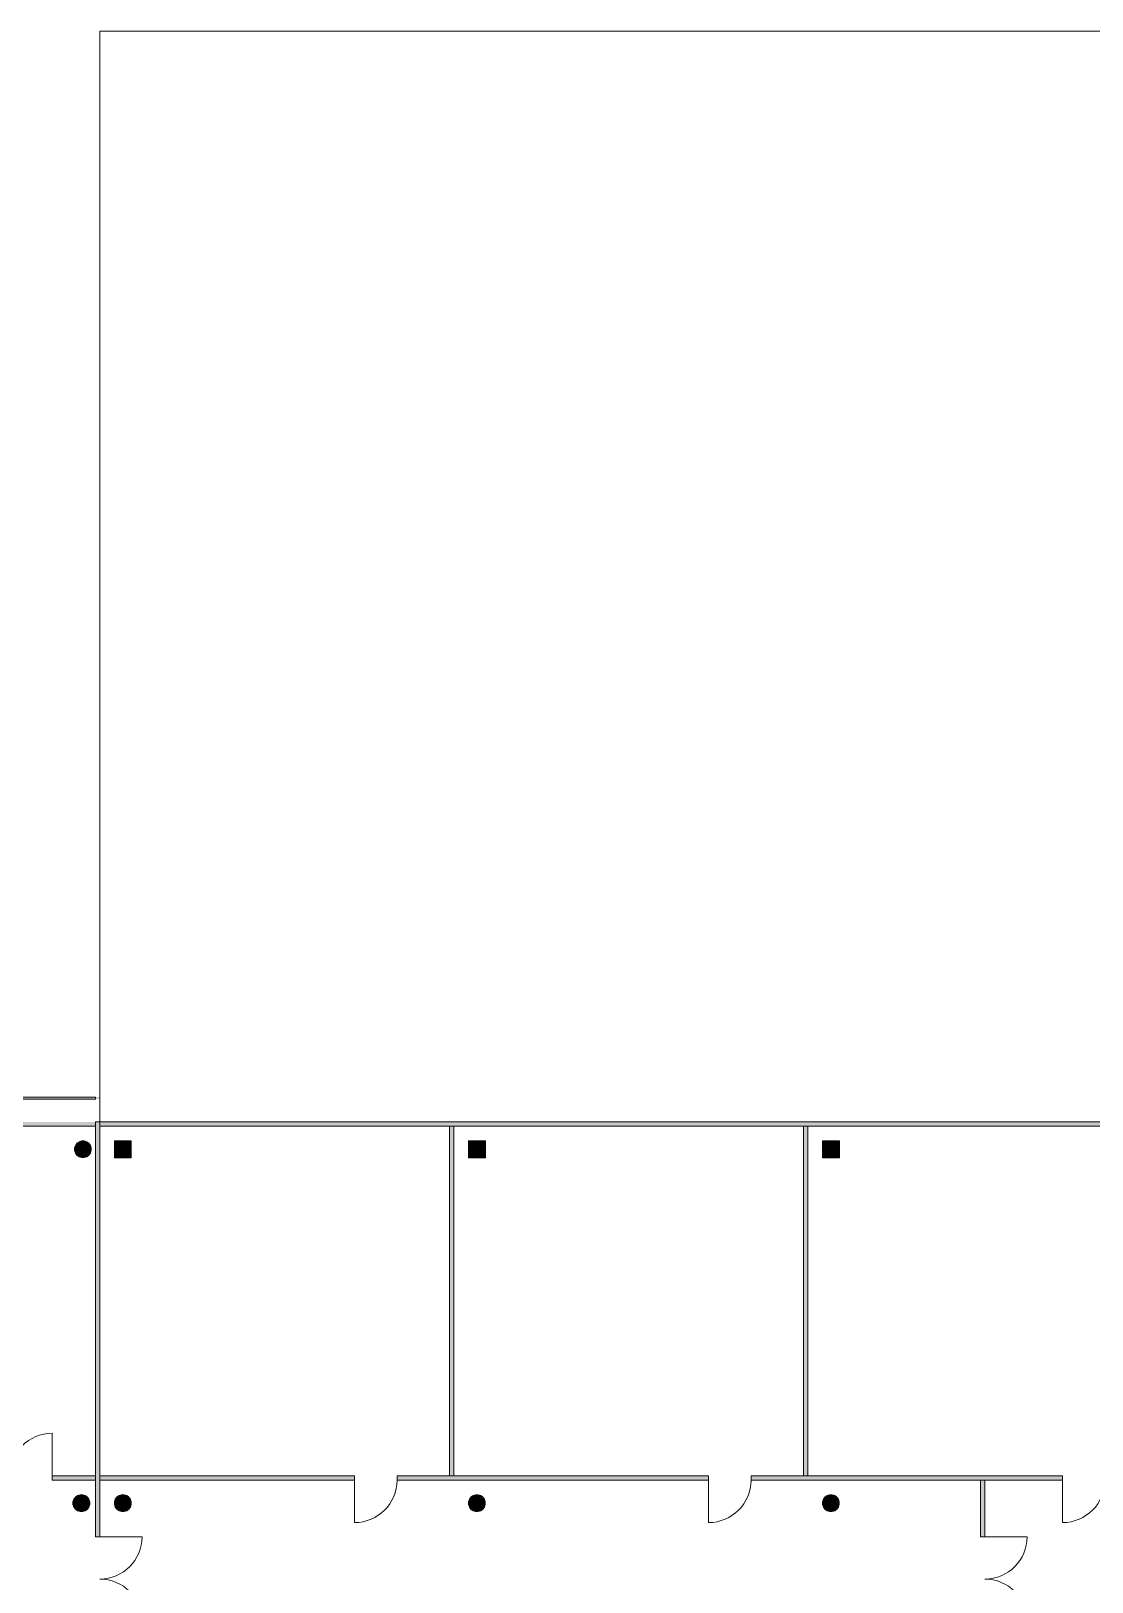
# Model space of a CAD drawing. Header units: inches. Extents: x 33931 to 204452, y 8264 to 159539.
# Drawn here: x 109221 to 134395, y 65844 to 102654 of the extents above; entities that cross this region are included whole.
import ezdxf

# ---------------------------------------------------------------- set-up
doc = ezdxf.new("R2010")
doc.units = ezdxf.units.IN
doc.header["$LTSCALE"] = 200
doc.header["$MEASUREMENT"] = 0
for name, pattern in [('AUSGEZOGEN', [0]), ('Standardmuster', [0]), ('Volllinie', [0])]:
    doc.linetypes.add(name, pattern=pattern)
doc.layers.add('Grundebene', color=7, linetype='Continuous')

# ---------------------------------------------------------------- blocks, each defined once
blk = doc.blocks.new('COMPLEXOBJECT_13-3466')
at = {"layer": 'Grundebene', "color": 18, "linetype": 'AUSGEZOGEN', "lineweight": 13, "true_color": 0x000000}
for points in [[(110750.957615, 76763.75), (110750.957615, 66918.75), (110850.957615, 66918.75), (110850.957615, 76763.75), (110750.957615, 76763.75)], [(110750.957615, 64908.75), (110750.957615, 54918.75), (110850.957615, 54918.75), (110850.957615, 64908.75), (110750.957615, 64908.75)], [(110850.957615, 47863.75), (110850.957615, 52908.75), (110750.957615, 52908.75), (110750.957615, 47863.75), (110850.957615, 47863.75)]]:
    blk.add_lwpolyline(points, dxfattribs=at)
blk = doc.blocks.new('COMPLEXOBJECT_19-348A')
at = {"layer": 'Grundebene', "color": 18, "linetype": 'AUSGEZOGEN', "lineweight": 13, "true_color": 0x000000}
for points in [[(110850.957615, 68263.75), (116895.957615, 68263.75), (116895.957615, 68363.75), (110850.957615, 68363.75), (110850.957615, 68263.75)], [(117905.957615, 68263.75), (125295.957615, 68263.75), (125295.957615, 68363.75), (117905.957615, 68363.75), (117905.957615, 68263.75)], [(126305.957615, 68263.75), (133695.957615, 68263.75), (133695.957615, 68363.75), (126305.957615, 68363.75), (126305.957615, 68263.75)], [(137295.957615, 68363.75), (134705.957615, 68363.75), (134705.957615, 68263.75), (137295.957615, 68263.75), (137295.957615, 68363.75)], [(138305.957615, 68263.75), (144350.957615, 68263.75), (144350.957615, 68363.75), (138305.957615, 68363.75), (138305.957615, 68263.75)]]:
    blk.add_lwpolyline(points, dxfattribs=at)
blk = doc.blocks.new('COMPLEXOBJECT_33-34D5')
at = {"layer": 'Grundebene', "color": 18, "linetype": 'AUSGEZOGEN', "lineweight": 13, "true_color": 0x000000}
for points in [[(108715.957615, 68363.75), (102670.957615, 68363.75), (102670.957615, 68263.75), (108715.957615, 68263.75), (108715.957615, 68363.75)], [(110750.957615, 68363.75), (109725.957615, 68363.75), (109725.957615, 68263.75), (110750.957615, 68263.75), (110750.957615, 68363.75)]]:
    blk.add_lwpolyline(points, dxfattribs=at)
blk = doc.blocks.new('COMPLEXOBJECT_66-35A4')
at = {"layer": 'Grundebene', "color": 18, "linetype": 'AUSGEZOGEN', "lineweight": 13, "true_color": 0x000000}
for points in [[(131750.957615, 68263.75), (131750.957615, 66918.77452), (131850.957615, 66918.77452), (131850.957615, 68263.75), (131750.957615, 68263.75)], [(131850.957615, 64763.75), (131850.957615, 64908.77452), (131750.957615, 64908.77452), (131750.957615, 64763.75), (131850.957615, 64763.75)]]:
    blk.add_lwpolyline(points, dxfattribs=at)
blk = doc.blocks.new('door-52C8')
at = {"layer": 'Grundebene', "color": 18, "linetype": 'Standardmuster', "lineweight": 13, "true_color": 0x000000}
blk.add_line((133695.957615, 68263.75), (133695.957615, 67253.75), dxfattribs=at)
blk.add_arc((133695.957615, 68263.75), 1010, 270, 0, dxfattribs=at)
blk = doc.blocks.new('door-52D0')
at = {"layer": 'Grundebene', "color": 18, "linetype": 'Standardmuster', "lineweight": 13, "true_color": 0x000000}
blk.add_line((125295.957615, 68263.75), (125295.957615, 67253.75), dxfattribs=at)
blk.add_arc((125295.957615, 68263.75), 1010, 270, 0, dxfattribs=at)
blk = doc.blocks.new('door-52D8')
at = {"layer": 'Grundebene', "color": 18, "linetype": 'Standardmuster', "lineweight": 13, "true_color": 0x000000}
blk.add_line((116895.957615, 68263.75), (116895.957615, 67253.75), dxfattribs=at)
blk.add_arc((116895.957615, 68263.75), 1010, 270, 0, dxfattribs=at)
blk = doc.blocks.new('door-52EC')
at = {"layer": 'Grundebene', "color": 18, "linetype": 'Standardmuster', "lineweight": 13, "true_color": 0x000000}
for p, q in [((131850.957615, 66918.77452), (132855.957615, 66918.77452)), ((131850.957615, 64908.77452), (132855.957615, 64908.77452))]:
    blk.add_line(p, q, dxfattribs=at)
for centre, start, end in [((131850.957615, 66918.77452), 270, 0), ((131850.957615, 64908.77452), 0, 90)]:
    blk.add_arc(centre, 1005, start, end, dxfattribs=at)
blk = doc.blocks.new('door-5343')
at = {"layer": 'Grundebene', "color": 18, "linetype": 'Standardmuster', "lineweight": 13, "true_color": 0x000000}
for p, q in [((110850.957615, 66918.75), (111855.957615, 66918.75)), ((110850.957615, 64908.75), (111855.957615, 64908.75))]:
    blk.add_line(p, q, dxfattribs=at)
for centre, start, end in [((110850.957615, 66918.75), 270, 360), ((110850.957615, 64908.75), 360, 90)]:
    blk.add_arc(centre, 1005, start, end, dxfattribs=at)
blk = doc.blocks.new('door-5395')
at = {"layer": 'Grundebene', "color": 18, "linetype": 'Standardmuster', "lineweight": 13, "true_color": 0x000000}
blk.add_line((109725.957615, 68363.75), (109725.957615, 69373.75), dxfattribs=at)
blk.add_arc((109725.957615, 68363.75), 1010, 90, 180, dxfattribs=at)

msp = doc.modelspace()

# ---------------------------------------------------------------- hatches: boundary and pattern name
at = {"layer": 'Grundebene', "true_color": 0x000000, "transparency": 33554687}
for points in [[(110750.957615, 77303.75), (103330.957615, 77303.75), (103330.957615, 77353.75), (110750.957615, 77353.75)], [(110850.957615, 77303.75), (103430.957615, 77303.75), (103430.957615, 77353.75), (110850.957615, 77353.75)], [(105020.957615, 76763.75), (110750.957615, 76763.75), (110750.957615, 76663.75), (105020.957615, 76663.75)], [(110750.957615, 66918.75), (110750.957615, 76763.75), (110850.957615, 76763.75), (110850.957615, 66918.75)], [(110750.957615, 66918.75), (110750.957615, 76763.75), (110850.957615, 76763.75), (110850.957615, 66918.75)], [(131395.517269, 76763.75), (131395.517269, 76663.75), (110850.957615, 76663.75), (110850.957615, 76763.75)], [(110850.957615, 76763.75), (136050.957615, 76763.75), (136050.957615, 76663.75), (110850.957615, 76663.75)], [(119150.957615, 68363.75), (119150.957615, 76663.75), (119250.957615, 76663.75), (119250.957615, 68363.75)], [(119150.957615, 68363.75), (119150.957615, 76663.75), (119250.957615, 76663.75), (119250.957615, 68363.75)], [(127550.957615, 68363.75), (127550.957615, 76663.75), (127650.957615, 76663.75), (127650.957615, 68363.75)], [(127550.957615, 68363.75), (127550.957615, 76663.75), (127650.957615, 76663.75), (127650.957615, 68363.75)], [(110420.957615, 76312.92448), (110484.049885, 76312.92448), (110544.054205, 76293.42789), (110595.096925, 76256.34318), (110632.181635, 76205.30046), (110651.678225, 76145.29614), (110651.678225, 76082.20386), (110632.181635, 76022.19955), (110595.096925, 75971.15682), (110544.054205, 75934.07211), (110484.049885, 75914.57553), (110420.957615, 75914.57553), (110360.953295, 75934.07211), (110309.910575, 75971.15682), (110272.825865, 76022.19955), (110253.329275, 76082.20386), (110253.329275, 76145.29614), (110272.825865, 76205.30046), (110309.910575, 76256.34318), (110360.953295, 76293.42789)], [(110420.957615, 76312.92448), (110484.049885, 76312.92448), (110544.054205, 76293.42789), (110595.096925, 76256.34318), (110632.181635, 76205.30046), (110651.678225, 76145.29614), (110651.678225, 76082.20386), (110632.181635, 76022.19955), (110595.096925, 75971.15682), (110544.054205, 75934.07211), (110484.049885, 75914.57553), (110420.957615, 75914.57553), (110360.953295, 75934.07211), (110309.910575, 75971.15682), (110272.825865, 76022.19955), (110253.329275, 76082.20386), (110253.329275, 76145.29614), (110272.825865, 76205.30046), (110309.910575, 76256.34318), (110360.953295, 76293.42789)], [(111600.957615, 75913.75), (111200.957615, 75913.75), (111200.957615, 76313.75), (111600.957615, 76313.75)], [(111600.957615, 75913.75), (111200.957615, 75913.75), (111200.957615, 76313.75), (111600.957615, 76313.75)], [(120000.957615, 75913.75), (119600.957615, 75913.75), (119600.957615, 76313.75), (120000.957615, 76313.75)], [(120000.957615, 75913.75), (119600.957615, 75913.75), (119600.957615, 76313.75), (120000.957615, 76313.75)], [(128400.957615, 75913.75), (128000.957615, 75913.75), (128000.957615, 76313.75), (128400.957615, 76313.75)], [(128400.957615, 75913.75), (128000.957615, 75913.75), (128000.957615, 76313.75), (128400.957615, 76313.75)], [(109725.957615, 68363.75), (110750.957615, 68363.75), (110750.957615, 68263.75), (109725.957615, 68263.75)], [(109725.957615, 68363.75), (110750.957615, 68363.75), (110750.957615, 68263.75), (109725.957615, 68263.75)], [(116895.957615, 68263.75), (110850.957615, 68263.75), (110850.957615, 68363.75), (116895.957615, 68363.75)], [(116895.957615, 68263.75), (110850.957615, 68263.75), (110850.957615, 68363.75), (116895.957615, 68363.75)], [(125295.957615, 68263.75), (117905.957615, 68263.75), (117905.957615, 68363.75), (125295.957615, 68363.75)], [(125295.957615, 68263.75), (117905.957615, 68263.75), (117905.957615, 68363.75), (125295.957615, 68363.75)], [(131395.517269, 68363.75), (131395.517269, 68263.75), (126305.957615, 68263.75), (126305.957615, 68363.75)], [(133695.957615, 68263.75), (126305.957615, 68263.75), (126305.957615, 68363.75), (133695.957615, 68363.75)], [(131750.957615, 66918.77452), (131750.957615, 68263.75), (131850.957615, 68263.75), (131850.957615, 66918.77452)], [(110384.411475, 67912.92448), (110447.503755, 67912.92448), (110507.508065, 67893.42789), (110558.550795, 67856.34318), (110595.635505, 67805.30046), (110615.132085, 67745.29614), (110615.132085, 67682.20386), (110595.635505, 67622.19955), (110558.550795, 67571.15682), (110507.508065, 67534.07211), (110447.503755, 67514.57553), (110384.411475, 67514.57553), (110324.407155, 67534.07211), (110273.364435, 67571.15682), (110236.279725, 67622.19955), (110216.783135, 67682.20386), (110216.783135, 67745.29614), (110236.279725, 67805.30046), (110273.364435, 67856.34318), (110324.407155, 67893.42789)], [(110384.411475, 67912.92448), (110447.503755, 67912.92448), (110507.508065, 67893.42789), (110558.550795, 67856.34318), (110595.635505, 67805.30046), (110615.132085, 67745.29614), (110615.132085, 67682.20386), (110595.635505, 67622.19955), (110558.550795, 67571.15682), (110507.508065, 67534.07211), (110447.503755, 67514.57553), (110384.411475, 67514.57553), (110324.407155, 67534.07211), (110273.364435, 67571.15682), (110236.279725, 67622.19955), (110216.783135, 67682.20386), (110216.783135, 67745.29614), (110236.279725, 67805.30046), (110273.364435, 67856.34318), (110324.407155, 67893.42789)], [(111369.411475, 67912.92448), (111432.503755, 67912.92448), (111492.508065, 67893.42789), (111543.550795, 67856.34318), (111580.635505, 67805.30046), (111600.132085, 67745.29614), (111600.132085, 67682.20386), (111580.635505, 67622.19955), (111543.550795, 67571.15682), (111492.508065, 67534.07211), (111432.503755, 67514.57553), (111369.411475, 67514.57553), (111309.407155, 67534.07211), (111258.364435, 67571.15682), (111221.279725, 67622.19955), (111201.783135, 67682.20386), (111201.783135, 67745.29614), (111221.279725, 67805.30046), (111258.364435, 67856.34318), (111309.407155, 67893.42789)], [(111369.411475, 67912.92448), (111432.503755, 67912.92448), (111492.508065, 67893.42789), (111543.550795, 67856.34318), (111580.635505, 67805.30046), (111600.132085, 67745.29614), (111600.132085, 67682.20386), (111580.635505, 67622.19955), (111543.550795, 67571.15682), (111492.508065, 67534.07211), (111432.503755, 67514.57553), (111369.411475, 67514.57553), (111309.407155, 67534.07211), (111258.364435, 67571.15682), (111221.279725, 67622.19955), (111201.783135, 67682.20386), (111201.783135, 67745.29614), (111221.279725, 67805.30046), (111258.364435, 67856.34318), (111309.407155, 67893.42789)], [(119769.411475, 67912.92448), (119832.503755, 67912.92448), (119892.508065, 67893.42789), (119943.550795, 67856.34318), (119980.635505, 67805.30046), (120000.132085, 67745.29614), (120000.132085, 67682.20386), (119980.635505, 67622.19955), (119943.550795, 67571.15682), (119892.508065, 67534.07211), (119832.503755, 67514.57553), (119769.411475, 67514.57553), (119709.407155, 67534.07211), (119658.364435, 67571.15682), (119621.279725, 67622.19955), (119601.783135, 67682.20386), (119601.783135, 67745.29614), (119621.279725, 67805.30046), (119658.364435, 67856.34318), (119709.407155, 67893.42789)], [(119769.411475, 67912.92448), (119832.503755, 67912.92448), (119892.508065, 67893.42789), (119943.550795, 67856.34318), (119980.635505, 67805.30046), (120000.132085, 67745.29614), (120000.132085, 67682.20386), (119980.635505, 67622.19955), (119943.550795, 67571.15682), (119892.508065, 67534.07211), (119832.503755, 67514.57553), (119769.411475, 67514.57553), (119709.407155, 67534.07211), (119658.364435, 67571.15682), (119621.279725, 67622.19955), (119601.783135, 67682.20386), (119601.783135, 67745.29614), (119621.279725, 67805.30046), (119658.364435, 67856.34318), (119709.407155, 67893.42789)], [(128169.411475, 67912.92448), (128232.503755, 67912.92448), (128292.508065, 67893.42789), (128343.550795, 67856.34318), (128380.635505, 67805.30046), (128400.132085, 67745.29614), (128400.132085, 67682.20386), (128380.635505, 67622.19955), (128343.550795, 67571.15682), (128292.508065, 67534.07211), (128232.503755, 67514.57553), (128169.411475, 67514.57553), (128109.407155, 67534.07211), (128058.364435, 67571.15682), (128021.279725, 67622.19955), (128001.783135, 67682.20386), (128001.783135, 67745.29614), (128021.279725, 67805.30046), (128058.364435, 67856.34318), (128109.407155, 67893.42789)], [(128169.411475, 67912.92448), (128232.503755, 67912.92448), (128292.508065, 67893.42789), (128343.550795, 67856.34318), (128380.635505, 67805.30046), (128400.132085, 67745.29614), (128400.132085, 67682.20386), (128380.635505, 67622.19955), (128343.550795, 67571.15682), (128292.508065, 67534.07211), (128232.503755, 67514.57553), (128169.411475, 67514.57553), (128109.407155, 67534.07211), (128058.364435, 67571.15682), (128021.279725, 67622.19955), (128001.783135, 67682.20386), (128001.783135, 67745.29614), (128021.279725, 67805.30046), (128058.364435, 67856.34318), (128109.407155, 67893.42789)]]:
    msp.add_hatch(color=18, dxfattribs=at).paths.add_polyline_path(points, flags=0)

# ---------------------------------------------------------------- linework, layer by layer
at = {"layer": 'Grundebene', "color": 18, "linetype": 'Volllinie', "lineweight": 9, "true_color": 0x000000}
for p, q in [((135950.957615, 102653.75), (110850.957615, 102653.75)), ((110850.957615, 102653.75), (110850.957615, 77353.75))]:
    msp.add_line(p, q, dxfattribs=at)
at = {"layer": 'Grundebene', "color": 18, "linetype": 'AUSGEZOGEN', "lineweight": 13, "true_color": 0x000000}
for p, q in [((103330.957615, 77303.75), (110750.957615, 77303.75)), ((103330.957615, 77303.75), (110750.957615, 77303.75)), ((110850.957615, 66918.75), (110850.957615, 77353.75)), ((105020.957615, 76663.75), (110750.957615, 76663.75)), ((105020.957615, 76663.75), (110750.957615, 76663.75)), ((110750.957615, 76763.75), (110750.957615, 66918.75)), ((110850.957615, 76763.75), (110750.957615, 76763.75)), ((110750.957615, 76763.75), (110750.957615, 66918.75)), ((110850.957615, 76763.75), (110750.957615, 76763.75)), ((110850.957615, 68363.75), (110850.957615, 76763.75)), ((110850.957615, 76763.75), (110850.957615, 76663.75)), ((119250.957615, 76763.75), (110850.957615, 76763.75)), ((110850.957615, 68363.75), (110850.957615, 76763.75)), ((110850.957615, 76763.75), (110850.957615, 76663.75)), ((119250.957615, 76763.75), (110850.957615, 76763.75)), ((110850.957615, 76663.75), (119250.957615, 76663.75)), ((110850.957615, 76663.75), (119250.957615, 76663.75)), ((119250.957615, 76663.75), (119150.957615, 76663.75)), ((119150.957615, 76663.75), (119150.957615, 68363.75)), ((119250.957615, 76663.75), (119150.957615, 76663.75)), ((119150.957615, 76663.75), (119150.957615, 68363.75)), ((131395.517269, 76763.75), (119250.957615, 76763.75)), ((136050.957615, 76763.75), (119250.957615, 76763.75)), ((119250.957615, 68363.75), (119250.957615, 76663.75)), ((119250.957615, 76663.75), (131395.517269, 76663.75)), ((119250.957615, 68363.75), (119250.957615, 76663.75)), ((119250.957615, 76663.75), (136050.957615, 76663.75)), ((127650.957615, 76663.75), (127550.957615, 76663.75)), ((127550.957615, 76663.75), (127550.957615, 68363.75)), ((127650.957615, 76663.75), (127550.957615, 76663.75)), ((127550.957615, 76663.75), (127550.957615, 68363.75)), ((127650.957615, 68363.75), (127650.957615, 76663.75)), ((127650.957615, 68363.75), (127650.957615, 76663.75)), ((110272.825865, 76205.30046), (110253.329275, 76145.29614)), ((110272.825865, 76205.30046), (110253.329275, 76145.29614)), ((110309.910575, 76256.34318), (110272.825865, 76205.30046)), ((110309.910575, 76256.34318), (110272.825865, 76205.30046)), ((110360.953295, 76293.42789), (110309.910575, 76256.34318)), ((110360.953295, 76293.42789), (110309.910575, 76256.34318)), ((110420.957615, 76312.92448), (110360.953295, 76293.42789)), ((110420.957615, 76312.92448), (110360.953295, 76293.42789)), ((110484.049885, 76312.92448), (110420.957615, 76312.92448)), ((110484.049885, 76312.92448), (110420.957615, 76312.92448)), ((110544.054205, 76293.42789), (110484.049885, 76312.92448)), ((110544.054205, 76293.42789), (110484.049885, 76312.92448)), ((110595.096925, 76256.34318), (110544.054205, 76293.42789)), ((110595.096925, 76256.34318), (110544.054205, 76293.42789)), ((110632.181635, 76205.30046), (110595.096925, 76256.34318)), ((110632.181635, 76205.30046), (110595.096925, 76256.34318)), ((110651.678225, 76145.29614), (110632.181635, 76205.30046)), ((110651.678225, 76145.29614), (110632.181635, 76205.30046)), ((111200.957615, 76313.75), (111200.957615, 75913.75)), ((111600.957615, 76313.75), (111200.957615, 76313.75)), ((111200.957615, 76313.75), (111200.957615, 75913.75)), ((111600.957615, 76313.75), (111200.957615, 76313.75)), ((111600.957615, 75913.75), (111600.957615, 76313.75)), ((111600.957615, 75913.75), (111600.957615, 76313.75)), ((119600.957615, 76313.75), (119600.957615, 75913.75)), ((120000.957615, 76313.75), (119600.957615, 76313.75)), ((119600.957615, 76313.75), (119600.957615, 75913.75)), ((120000.957615, 76313.75), (119600.957615, 76313.75)), ((120000.957615, 75913.75), (120000.957615, 76313.75)), ((120000.957615, 75913.75), (120000.957615, 76313.75)), ((128400.957615, 76313.75), (128000.957615, 76313.75)), ((128000.957615, 76313.75), (128000.957615, 75913.75)), ((128400.957615, 76313.75), (128000.957615, 76313.75)), ((128000.957615, 76313.75), (128000.957615, 75913.75)), ((128400.957615, 75913.75), (128400.957615, 76313.75)), ((128400.957615, 75913.75), (128400.957615, 76313.75)), ((110253.329275, 76145.29614), (110253.329275, 76082.20386)), ((110253.329275, 76145.29614), (110253.329275, 76082.20386)), ((110253.329275, 76082.20386), (110272.825865, 76022.19955)), ((110253.329275, 76082.20386), (110272.825865, 76022.19955)), ((110272.825865, 76022.19955), (110309.910575, 75971.15682)), ((110272.825865, 76022.19955), (110309.910575, 75971.15682)), ((110309.910575, 75971.15682), (110360.953295, 75934.07211)), ((110309.910575, 75971.15682), (110360.953295, 75934.07211)), ((110360.953295, 75934.07211), (110420.957615, 75914.57553)), ((110360.953295, 75934.07211), (110420.957615, 75914.57553)), ((110420.957615, 75914.57553), (110484.049885, 75914.57553)), ((110420.957615, 75914.57553), (110484.049885, 75914.57553)), ((110484.049885, 75914.57553), (110544.054205, 75934.07211)), ((110484.049885, 75914.57553), (110544.054205, 75934.07211)), ((110544.054205, 75934.07211), (110595.096925, 75971.15682)), ((110544.054205, 75934.07211), (110595.096925, 75971.15682)), ((110595.096925, 75971.15682), (110632.181635, 76022.19955)), ((110595.096925, 75971.15682), (110632.181635, 76022.19955)), ((110632.181635, 76022.19955), (110651.678225, 76082.20386)), ((110632.181635, 76022.19955), (110651.678225, 76082.20386)), ((110651.678225, 76082.20386), (110651.678225, 76145.29614)), ((110651.678225, 76082.20386), (110651.678225, 76145.29614)), ((111200.957615, 75913.75), (111600.957615, 75913.75)), ((111200.957615, 75913.75), (111600.957615, 75913.75)), ((119600.957615, 75913.75), (120000.957615, 75913.75)), ((119600.957615, 75913.75), (120000.957615, 75913.75)), ((128000.957615, 75913.75), (128400.957615, 75913.75)), ((128000.957615, 75913.75), (128400.957615, 75913.75)), ((109725.957615, 68263.75), (109725.957615, 68363.75)), ((110750.957615, 68363.75), (109725.957615, 68363.75)), ((109725.957615, 68263.75), (109725.957615, 68363.75)), ((110750.957615, 68363.75), (109725.957615, 68363.75)), ((109725.957615, 68363.75), (109725.957615, 68263.75)), ((109725.957615, 68263.75), (110750.957615, 68263.75)), ((109725.957615, 68263.75), (110750.957615, 68263.75)), ((110750.957615, 68263.75), (110750.957615, 66918.75)), ((110750.957615, 68263.75), (110750.957615, 66918.75)), ((116895.957615, 68363.75), (110850.957615, 68363.75)), ((116895.957615, 68363.75), (110850.957615, 68363.75)), ((110850.957615, 68263.75), (116895.957615, 68263.75)), ((110850.957615, 66918.75), (110850.957615, 68263.75)), ((110850.957615, 68263.75), (116895.957615, 68263.75)), ((110850.957615, 66918.75), (110850.957615, 68263.75)), ((116895.957615, 68363.75), (116895.957615, 68263.75)), ((116895.957615, 68363.75), (116895.957615, 68263.75)), ((117905.957615, 68263.75), (117905.957615, 68363.75)), ((119150.957615, 68363.75), (117905.957615, 68363.75)), ((117905.957615, 68263.75), (117905.957615, 68363.75)), ((119150.957615, 68363.75), (117905.957615, 68363.75)), ((117905.957615, 68263.75), (125295.957615, 68263.75)), ((117905.957615, 68263.75), (125295.957615, 68263.75)), ((125295.957615, 68363.75), (119250.957615, 68363.75)), ((125295.957615, 68363.75), (119250.957615, 68363.75)), ((125295.957615, 68363.75), (125295.957615, 68263.75)), ((125295.957615, 68363.75), (125295.957615, 68263.75)), ((126305.957615, 68263.75), (126305.957615, 68363.75)), ((127550.957615, 68363.75), (126305.957615, 68363.75)), ((126305.957615, 68263.75), (126305.957615, 68363.75)), ((127550.957615, 68363.75), (126305.957615, 68363.75)), ((126305.957615, 68263.75), (131395.517269, 68263.75)), ((126305.957615, 68263.75), (131395.517269, 68263.75)), ((126305.957615, 68263.75), (131750.957615, 68263.75)), ((131395.517269, 68363.75), (127650.957615, 68363.75)), ((133695.957615, 68363.75), (127650.957615, 68363.75)), ((131750.957615, 68263.75), (131750.957615, 66918.77452)), ((131850.957615, 66918.77452), (131850.957615, 68263.75)), ((131850.957615, 68263.75), (133695.957615, 68263.75)), ((133695.957615, 68363.75), (133695.957615, 68263.75)), ((110236.279725, 67805.30046), (110216.783135, 67745.29614)), ((110236.279725, 67805.30046), (110216.783135, 67745.29614)), ((110216.783135, 67745.29614), (110216.783135, 67682.20386)), ((110216.783135, 67745.29614), (110216.783135, 67682.20386)), ((110273.364435, 67856.34318), (110236.279725, 67805.30046)), ((110273.364435, 67856.34318), (110236.279725, 67805.30046)), ((110324.407155, 67893.42789), (110273.364435, 67856.34318)), ((110324.407155, 67893.42789), (110273.364435, 67856.34318)), ((110384.411475, 67912.92448), (110324.407155, 67893.42789)), ((110384.411475, 67912.92448), (110324.407155, 67893.42789)), ((110447.503755, 67912.92448), (110384.411475, 67912.92448)), ((110447.503755, 67912.92448), (110384.411475, 67912.92448)), ((110507.508065, 67893.42789), (110447.503755, 67912.92448)), ((110507.508065, 67893.42789), (110447.503755, 67912.92448)), ((110558.550795, 67856.34318), (110507.508065, 67893.42789)), ((110558.550795, 67856.34318), (110507.508065, 67893.42789)), ((110595.635505, 67805.30046), (110558.550795, 67856.34318)), ((110595.635505, 67805.30046), (110558.550795, 67856.34318)), ((110615.132085, 67745.29614), (110595.635505, 67805.30046)), ((110615.132085, 67745.29614), (110595.635505, 67805.30046)), ((110615.132085, 67682.20386), (110615.132085, 67745.29614)), ((110615.132085, 67682.20386), (110615.132085, 67745.29614)), ((111221.279725, 67805.30046), (111201.783135, 67745.29614)), ((111221.279725, 67805.30046), (111201.783135, 67745.29614)), ((111201.783135, 67745.29614), (111201.783135, 67682.20386)), ((111201.783135, 67745.29614), (111201.783135, 67682.20386)), ((111258.364435, 67856.34318), (111221.279725, 67805.30046)), ((111258.364435, 67856.34318), (111221.279725, 67805.30046)), ((111309.407155, 67893.42789), (111258.364435, 67856.34318)), ((111309.407155, 67893.42789), (111258.364435, 67856.34318)), ((111369.411475, 67912.92448), (111309.407155, 67893.42789)), ((111369.411475, 67912.92448), (111309.407155, 67893.42789)), ((111432.503755, 67912.92448), (111369.411475, 67912.92448)), ((111432.503755, 67912.92448), (111369.411475, 67912.92448)), ((111492.508065, 67893.42789), (111432.503755, 67912.92448)), ((111492.508065, 67893.42789), (111432.503755, 67912.92448)), ((111543.550795, 67856.34318), (111492.508065, 67893.42789)), ((111543.550795, 67856.34318), (111492.508065, 67893.42789)), ((111580.635505, 67805.30046), (111543.550795, 67856.34318)), ((111580.635505, 67805.30046), (111543.550795, 67856.34318)), ((111600.132085, 67745.29614), (111580.635505, 67805.30046)), ((111600.132085, 67745.29614), (111580.635505, 67805.30046)), ((111600.132085, 67682.20386), (111600.132085, 67745.29614)), ((111600.132085, 67682.20386), (111600.132085, 67745.29614)), ((119621.279725, 67805.30046), (119601.783135, 67745.29614)), ((119621.279725, 67805.30046), (119601.783135, 67745.29614)), ((119601.783135, 67745.29614), (119601.783135, 67682.20386)), ((119601.783135, 67745.29614), (119601.783135, 67682.20386)), ((119658.364435, 67856.34318), (119621.279725, 67805.30046)), ((119658.364435, 67856.34318), (119621.279725, 67805.30046)), ((119709.407155, 67893.42789), (119658.364435, 67856.34318)), ((119709.407155, 67893.42789), (119658.364435, 67856.34318)), ((119769.411475, 67912.92448), (119709.407155, 67893.42789)), ((119769.411475, 67912.92448), (119709.407155, 67893.42789)), ((119832.503755, 67912.92448), (119769.411475, 67912.92448)), ((119832.503755, 67912.92448), (119769.411475, 67912.92448)), ((119892.508065, 67893.42789), (119832.503755, 67912.92448)), ((119892.508065, 67893.42789), (119832.503755, 67912.92448)), ((119943.550795, 67856.34318), (119892.508065, 67893.42789)), ((119943.550795, 67856.34318), (119892.508065, 67893.42789)), ((119980.635505, 67805.30046), (119943.550795, 67856.34318)), ((119980.635505, 67805.30046), (119943.550795, 67856.34318)), ((120000.132085, 67745.29614), (119980.635505, 67805.30046)), ((120000.132085, 67745.29614), (119980.635505, 67805.30046)), ((120000.132085, 67682.20386), (120000.132085, 67745.29614)), ((120000.132085, 67682.20386), (120000.132085, 67745.29614)), ((128021.279725, 67805.30046), (128001.783135, 67745.29614)), ((128021.279725, 67805.30046), (128001.783135, 67745.29614)), ((128001.783135, 67745.29614), (128001.783135, 67682.20386)), ((128001.783135, 67745.29614), (128001.783135, 67682.20386)), ((128058.364435, 67856.34318), (128021.279725, 67805.30046)), ((128058.364435, 67856.34318), (128021.279725, 67805.30046)), ((128109.407155, 67893.42789), (128058.364435, 67856.34318)), ((128109.407155, 67893.42789), (128058.364435, 67856.34318)), ((128169.411475, 67912.92448), (128109.407155, 67893.42789)), ((128169.411475, 67912.92448), (128109.407155, 67893.42789)), ((128232.503755, 67912.92448), (128169.411475, 67912.92448)), ((128232.503755, 67912.92448), (128169.411475, 67912.92448)), ((128292.508065, 67893.42789), (128232.503755, 67912.92448)), ((128292.508065, 67893.42789), (128232.503755, 67912.92448)), ((128343.550795, 67856.34318), (128292.508065, 67893.42789)), ((128343.550795, 67856.34318), (128292.508065, 67893.42789)), ((128380.635505, 67805.30046), (128343.550795, 67856.34318)), ((128380.635505, 67805.30046), (128343.550795, 67856.34318)), ((128400.132085, 67745.29614), (128380.635505, 67805.30046)), ((128400.132085, 67745.29614), (128380.635505, 67805.30046)), ((128400.132085, 67682.20386), (128400.132085, 67745.29614)), ((128400.132085, 67682.20386), (128400.132085, 67745.29614)), ((110216.783135, 67682.20386), (110236.279725, 67622.19955)), ((110216.783135, 67682.20386), (110236.279725, 67622.19955)), ((110236.279725, 67622.19955), (110273.364435, 67571.15682)), ((110236.279725, 67622.19955), (110273.364435, 67571.15682)), ((110273.364435, 67571.15682), (110324.407155, 67534.07211)), ((110273.364435, 67571.15682), (110324.407155, 67534.07211)), ((110324.407155, 67534.07211), (110384.411475, 67514.57553)), ((110324.407155, 67534.07211), (110384.411475, 67514.57553)), ((110384.411475, 67514.57553), (110447.503755, 67514.57553)), ((110384.411475, 67514.57553), (110447.503755, 67514.57553)), ((110447.503755, 67514.57553), (110507.508065, 67534.07211)), ((110447.503755, 67514.57553), (110507.508065, 67534.07211)), ((110507.508065, 67534.07211), (110558.550795, 67571.15682)), ((110507.508065, 67534.07211), (110558.550795, 67571.15682)), ((110558.550795, 67571.15682), (110595.635505, 67622.19955)), ((110558.550795, 67571.15682), (110595.635505, 67622.19955)), ((110595.635505, 67622.19955), (110615.132085, 67682.20386)), ((110595.635505, 67622.19955), (110615.132085, 67682.20386)), ((111201.783135, 67682.20386), (111221.279725, 67622.19955)), ((111201.783135, 67682.20386), (111221.279725, 67622.19955)), ((111221.279725, 67622.19955), (111258.364435, 67571.15682)), ((111221.279725, 67622.19955), (111258.364435, 67571.15682)), ((111258.364435, 67571.15682), (111309.407155, 67534.07211)), ((111258.364435, 67571.15682), (111309.407155, 67534.07211)), ((111309.407155, 67534.07211), (111369.411475, 67514.57553)), ((111309.407155, 67534.07211), (111369.411475, 67514.57553)), ((111369.411475, 67514.57553), (111432.503755, 67514.57553)), ((111369.411475, 67514.57553), (111432.503755, 67514.57553)), ((111432.503755, 67514.57553), (111492.508065, 67534.07211)), ((111432.503755, 67514.57553), (111492.508065, 67534.07211)), ((111492.508065, 67534.07211), (111543.550795, 67571.15682)), ((111492.508065, 67534.07211), (111543.550795, 67571.15682)), ((111543.550795, 67571.15682), (111580.635505, 67622.19955)), ((111543.550795, 67571.15682), (111580.635505, 67622.19955)), ((111580.635505, 67622.19955), (111600.132085, 67682.20386)), ((111580.635505, 67622.19955), (111600.132085, 67682.20386)), ((119601.783135, 67682.20386), (119621.279725, 67622.19955)), ((119601.783135, 67682.20386), (119621.279725, 67622.19955)), ((119621.279725, 67622.19955), (119658.364435, 67571.15682)), ((119621.279725, 67622.19955), (119658.364435, 67571.15682)), ((119658.364435, 67571.15682), (119709.407155, 67534.07211)), ((119658.364435, 67571.15682), (119709.407155, 67534.07211)), ((119709.407155, 67534.07211), (119769.411475, 67514.57553)), ((119709.407155, 67534.07211), (119769.411475, 67514.57553)), ((119769.411475, 67514.57553), (119832.503755, 67514.57553)), ((119769.411475, 67514.57553), (119832.503755, 67514.57553)), ((119832.503755, 67514.57553), (119892.508065, 67534.07211)), ((119832.503755, 67514.57553), (119892.508065, 67534.07211)), ((119892.508065, 67534.07211), (119943.550795, 67571.15682)), ((119892.508065, 67534.07211), (119943.550795, 67571.15682)), ((119943.550795, 67571.15682), (119980.635505, 67622.19955)), ((119943.550795, 67571.15682), (119980.635505, 67622.19955)), ((119980.635505, 67622.19955), (120000.132085, 67682.20386)), ((119980.635505, 67622.19955), (120000.132085, 67682.20386)), ((128001.783135, 67682.20386), (128021.279725, 67622.19955)), ((128001.783135, 67682.20386), (128021.279725, 67622.19955)), ((128021.279725, 67622.19955), (128058.364435, 67571.15682)), ((128021.279725, 67622.19955), (128058.364435, 67571.15682)), ((128058.364435, 67571.15682), (128109.407155, 67534.07211)), ((128058.364435, 67571.15682), (128109.407155, 67534.07211)), ((128109.407155, 67534.07211), (128169.411475, 67514.57553)), ((128109.407155, 67534.07211), (128169.411475, 67514.57553)), ((128169.411475, 67514.57553), (128232.503755, 67514.57553)), ((128169.411475, 67514.57553), (128232.503755, 67514.57553)), ((128232.503755, 67514.57553), (128292.508065, 67534.07211)), ((128232.503755, 67514.57553), (128292.508065, 67534.07211)), ((128292.508065, 67534.07211), (128343.550795, 67571.15682)), ((128292.508065, 67534.07211), (128343.550795, 67571.15682)), ((128343.550795, 67571.15682), (128380.635505, 67622.19955)), ((128343.550795, 67571.15682), (128380.635505, 67622.19955)), ((128380.635505, 67622.19955), (128400.132085, 67682.20386)), ((128380.635505, 67622.19955), (128400.132085, 67682.20386)), ((110850.957615, 66918.75), (110750.957615, 66918.75)), ((110850.957615, 66918.75), (110750.957615, 66918.75)), ((110850.957615, 66918.75), (110750.957615, 66918.75)), ((110850.957615, 66918.75), (110750.957615, 66918.75)), ((110750.957615, 66918.75), (110850.957615, 66918.75)), ((131750.957615, 66918.77452), (131850.957615, 66918.77452))]:
    msp.add_line(p, q, dxfattribs=at)
for points in [[(103330.957615, 77303.75), (110750.957615, 77303.75), (110750.957615, 77353.75), (103330.957615, 77353.75), (103330.957615, 77303.75)], [(110750.957615, 76763.75), (110750.957615, 66918.75), (110850.957615, 66918.75), (110850.957615, 76763.75), (110750.957615, 76763.75)], [(136050.957615, 76763.75), (110850.957615, 76763.75), (110850.957615, 76663.75), (136050.957615, 76663.75), (136050.957615, 76763.75)], [(119150.957615, 76663.75), (119150.957615, 68363.75), (119250.957615, 68363.75), (119250.957615, 76663.75), (119150.957615, 76663.75)], [(127550.957615, 76663.75), (127550.957615, 68363.75), (127650.957615, 68363.75), (127650.957615, 76663.75), (127550.957615, 76663.75)], [(110484.049885, 76312.92448), (110420.957615, 76312.92448), (110360.953295, 76293.42789), (110309.910575, 76256.34318), (110272.825865, 76205.30046), (110253.329275, 76145.29614), (110253.329275, 76082.20386), (110272.825865, 76022.19955), (110309.910575, 75971.15682), (110360.953295, 75934.07211), (110420.957615, 75914.57553), (110484.049885, 75914.57553), (110544.054205, 75934.07211), (110595.096925, 75971.15682), (110632.181635, 76022.19955), (110651.678225, 76082.20386), (110651.678225, 76145.29614), (110632.181635, 76205.30046), (110595.096925, 76256.34318), (110544.054205, 76293.42789), (110484.049885, 76312.92448)], [(111200.957615, 75913.75), (111600.957615, 75913.75), (111600.957615, 76313.75), (111200.957615, 76313.75), (111200.957615, 75913.75)], [(119600.957615, 75913.75), (120000.957615, 75913.75), (120000.957615, 76313.75), (119600.957615, 76313.75), (119600.957615, 75913.75)], [(128000.957615, 75913.75), (128400.957615, 75913.75), (128400.957615, 76313.75), (128000.957615, 76313.75), (128000.957615, 75913.75)], [(110750.957615, 68363.75), (109725.957615, 68363.75), (109725.957615, 68263.75), (110750.957615, 68263.75), (110750.957615, 68363.75)], [(110850.957615, 68263.75), (116895.957615, 68263.75), (116895.957615, 68363.75), (110850.957615, 68363.75), (110850.957615, 68263.75)], [(117905.957615, 68263.75), (125295.957615, 68263.75), (125295.957615, 68363.75), (117905.957615, 68363.75), (117905.957615, 68263.75)], [(126305.957615, 68263.75), (133695.957615, 68263.75), (133695.957615, 68363.75), (126305.957615, 68363.75), (126305.957615, 68263.75)], [(131750.957615, 68263.75), (131750.957615, 66918.77452), (131850.957615, 66918.77452), (131850.957615, 68263.75), (131750.957615, 68263.75)], [(110447.503755, 67912.92448), (110384.411475, 67912.92448), (110324.407155, 67893.42789), (110273.364435, 67856.34318), (110236.279725, 67805.30046), (110216.783135, 67745.29614), (110216.783135, 67682.20386), (110236.279725, 67622.19955), (110273.364435, 67571.15682), (110324.407155, 67534.07211), (110384.411475, 67514.57553), (110447.503755, 67514.57553), (110507.508065, 67534.07211), (110558.550795, 67571.15682), (110595.635505, 67622.19955), (110615.132085, 67682.20386), (110615.132085, 67745.29614), (110595.635505, 67805.30046), (110558.550795, 67856.34318), (110507.508065, 67893.42789), (110447.503755, 67912.92448)], [(111432.503755, 67912.92448), (111369.411475, 67912.92448), (111309.407155, 67893.42789), (111258.364435, 67856.34318), (111221.279725, 67805.30046), (111201.783135, 67745.29614), (111201.783135, 67682.20386), (111221.279725, 67622.19955), (111258.364435, 67571.15682), (111309.407155, 67534.07211), (111369.411475, 67514.57553), (111432.503755, 67514.57553), (111492.508065, 67534.07211), (111543.550795, 67571.15682), (111580.635505, 67622.19955), (111600.132085, 67682.20386), (111600.132085, 67745.29614), (111580.635505, 67805.30046), (111543.550795, 67856.34318), (111492.508065, 67893.42789), (111432.503755, 67912.92448)], [(119832.503755, 67912.92448), (119769.411475, 67912.92448), (119709.407155, 67893.42789), (119658.364435, 67856.34318), (119621.279725, 67805.30046), (119601.783135, 67745.29614), (119601.783135, 67682.20386), (119621.279725, 67622.19955), (119658.364435, 67571.15682), (119709.407155, 67534.07211), (119769.411475, 67514.57553), (119832.503755, 67514.57553), (119892.508065, 67534.07211), (119943.550795, 67571.15682), (119980.635505, 67622.19955), (120000.132085, 67682.20386), (120000.132085, 67745.29614), (119980.635505, 67805.30046), (119943.550795, 67856.34318), (119892.508065, 67893.42789), (119832.503755, 67912.92448)], [(128232.503755, 67912.92448), (128169.411475, 67912.92448), (128109.407155, 67893.42789), (128058.364435, 67856.34318), (128021.279725, 67805.30046), (128001.783135, 67745.29614), (128001.783135, 67682.20386), (128021.279725, 67622.19955), (128058.364435, 67571.15682), (128109.407155, 67534.07211), (128169.411475, 67514.57553), (128232.503755, 67514.57553), (128292.508065, 67534.07211), (128343.550795, 67571.15682), (128380.635505, 67622.19955), (128400.132085, 67682.20386), (128400.132085, 67745.29614), (128380.635505, 67805.30046), (128343.550795, 67856.34318), (128292.508065, 67893.42789), (128232.503755, 67912.92448)]]:
    msp.add_lwpolyline(points, dxfattribs=at)

# ---------------------------------------------------------------- block references
at = {"layer": 'Grundebene'}
for name in ['COMPLEXOBJECT_13-3466', 'door-5395', 'COMPLEXOBJECT_33-34D5', 'COMPLEXOBJECT_19-348A', 'door-52D8', 'door-52D0', 'COMPLEXOBJECT_66-35A4', 'door-52C8', 'door-5343', 'door-52EC']:
    msp.add_blockref(name, (0, 0), dxfattribs=at)

doc.saveas('drawing.dxf')
